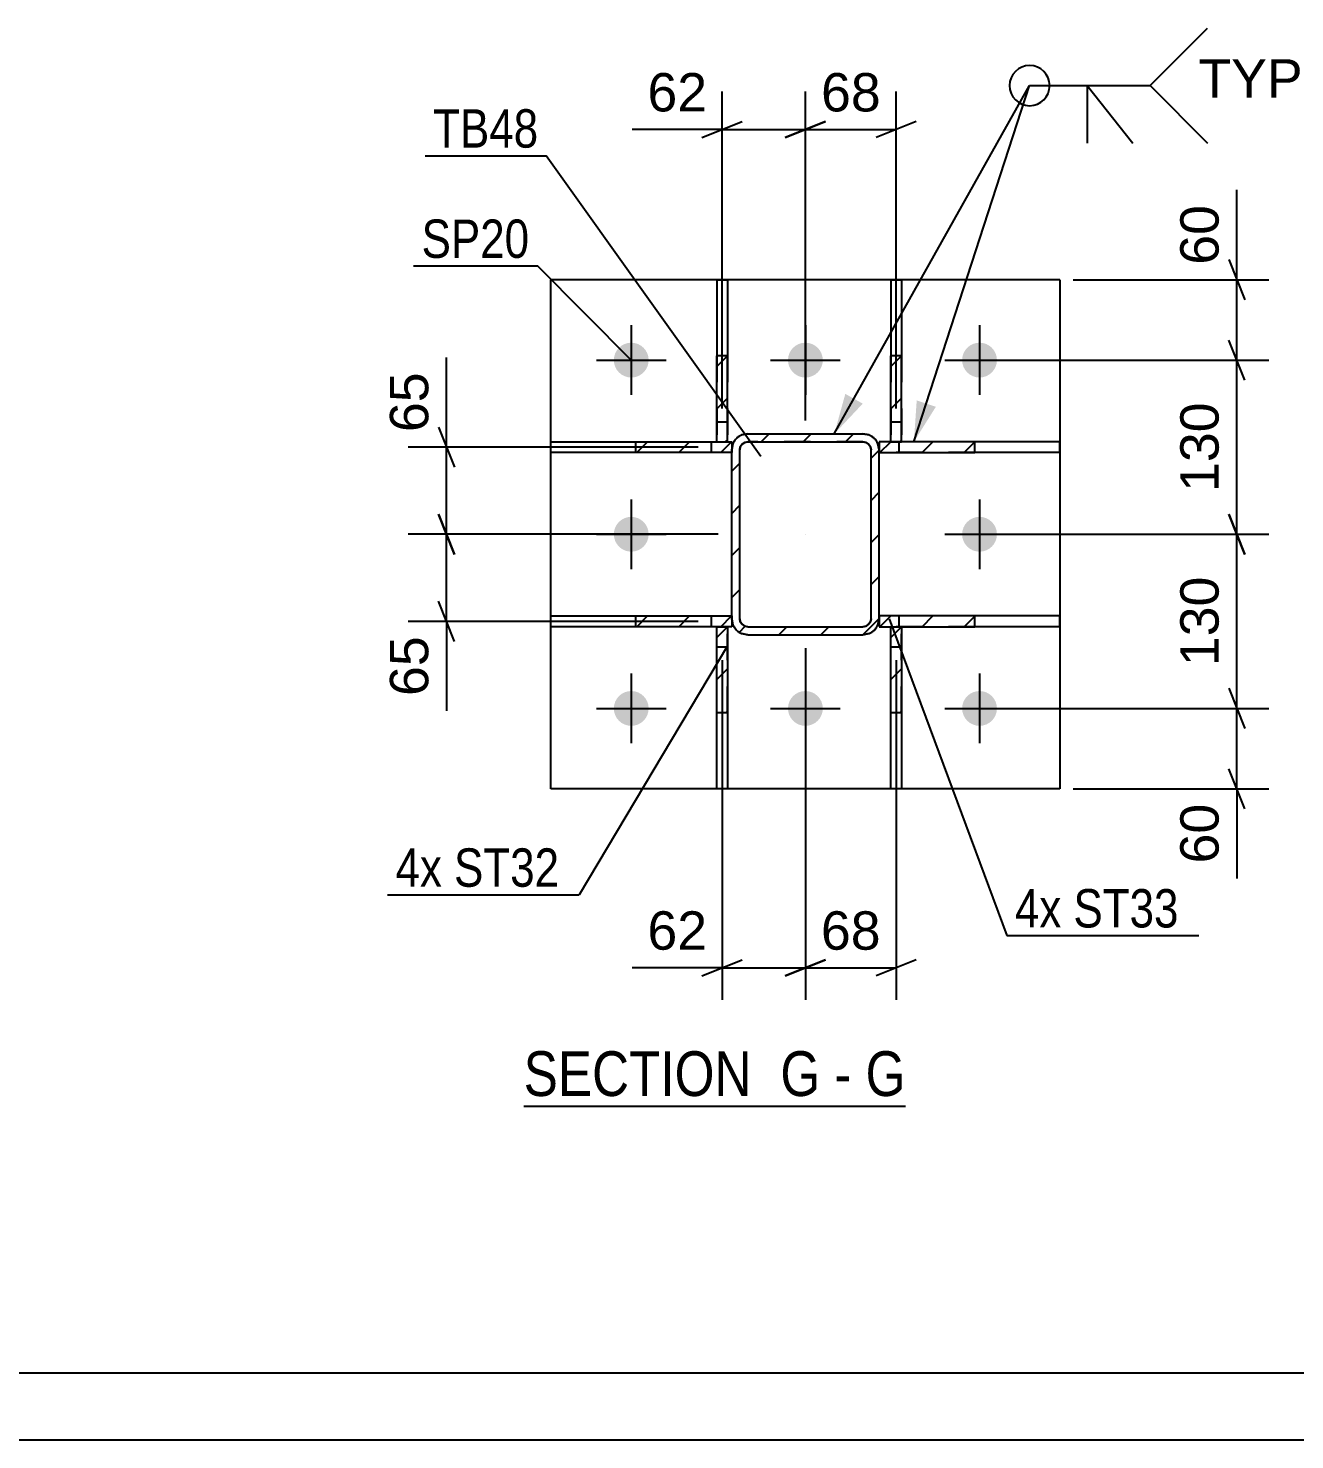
# Model space of a CAD drawing. Header units: millimetres. Extents: x 0 to 841, y 0 to 594.
# Drawn here: x 284.8 to 379.3, y 0 to 105.4 of the extents above; entities that cross this region are included whole.
import ezdxf

# ---------------------------------------------------------------- set-up
doc = ezdxf.new("R2010")
doc.units = ezdxf.units.MM
doc.linetypes.add('DXK_LINE_DOT2', pattern=[3.9198, 1.9599, -1.9599])
doc.linetypes.add('DXK_LINE_DOT3', pattern=[5.9187, 2.979, -0.9799, 0.9799, -0.9799])
doc.styles.add('Arial', font='arial.ttf', dxfattribs={"height": 0.2})
doc.styles.add('Arial Narrow', font='ARIALN.TTF', dxfattribs={"height": 0.2})

# ---------------------------------------------------------------- blocks, each defined once
blk = doc.blocks.new('Unknown-203724102-18 - 6393')
at = {"color": 6, "linetype": 'Continuous'}
blk.add_line((321.78, 24.91), (350.28, 24.91), dxfattribs=at)
at = {"color": 0, "linetype": 'Continuous'}
for points in [[(339.89, 25.66), (339.89, 29.16), (321.78, 29.16), (321.78, 25.66)], [(343.92, 25.66), (343.92, 29.16), (340.94, 29.16), (340.94, 25.66)], [(346.25, 25.66), (346.25, 29.16), (344.97, 29.16), (344.97, 25.66)], [(350.28, 25.66), (350.28, 29.16), (347.3, 29.16), (347.3, 25.66)]]:
    blk.add_wipeout(points, dxfattribs=at)
at = {"color": 7, "linetype": 'Continuous', "style": 'Arial Narrow'}
for s, p in [('SECTION ', (321.78, 25.66)), ('G', (340.94, 25.66)), ('G', (347.3, 25.66)), ('-', (344.97, 25.66))]:
    blk.add_text(s, height=3.34, dxfattribs=at).set_placement(p)
blk = doc.blocks.new('Unknown-203724102-1113')
at = {"color": 5, "linetype": 'Continuous'}
for p, q in [((5, 5), (836, 5)), ((0, 0), (841, 0))]:
    blk.add_line(p, q, dxfattribs=at)
blk = doc.blocks.new('Part-203724102-6461 - 6393')
at = {"linetype": 'Continuous'}
h = blk.add_hatch(dxfattribs=at)
h.set_pattern_fill('', scale=0.7, style=0, pattern_type=0)
h.set_pattern_definition([(45, (355.464, 61.4922), (-1.57154, 1.57154), [])])
h.paths.add_polyline_path([(355.46, 60.69), (355.46, 61.49), (348.31, 61.49), (348.31, 60.69)])
at = {"color": 7, "linetype": 'DXK_LINE_DOT2'}
for p, q in [((355.46, 61.49), (348.31, 61.49)), ((348.31, 61.49), (348.31, 60.69)), ((349.81, 60.69), (349.81, 61.49)), ((355.46, 60.69), (348.31, 60.69))]:
    blk.add_line(p, q, dxfattribs=at)
at = {"color": 2, "linetype": 'Continuous'}
for p, q in [((355.46, 61.49), (348.31, 61.49)), ((348.31, 61.49), (348.31, 60.69)), ((361.81, 61.49), (355.46, 61.49)), ((355.46, 60.69), (355.46, 61.49)), ((361.81, 60.69), (361.81, 61.49)), ((348.31, 60.69), (355.46, 60.69)), ((361.81, 60.69), (355.46, 60.69))]:
    blk.add_line(p, q, dxfattribs=at)
blk = doc.blocks.new('Part-203724102-6466 - 6393')
at = {"linetype": 'Continuous'}
h = blk.add_hatch(dxfattribs=at)
h.set_pattern_fill('', scale=0.7, style=0, pattern_type=0)
h.set_pattern_definition([(45, (337.3066, 74.4924), (-1.57154, 1.57154), [])])
h.paths.add_polyline_path([(337.31, 73.69), (337.31, 74.49), (330.15, 74.49), (330.15, 73.69)])
at = {"color": 2, "linetype": 'Continuous'}
for p, q in [((323.81, 73.69), (323.81, 74.49)), ((323.81, 74.49), (330.15, 74.49)), ((330.15, 74.49), (337.31, 74.49)), ((330.15, 73.69), (330.15, 74.49)), ((337.31, 74.49), (337.31, 73.69)), ((330.15, 73.69), (323.81, 73.69)), ((337.31, 73.69), (330.15, 73.69))]:
    blk.add_line(p, q, dxfattribs=at)
at = {"color": 7, "linetype": 'DXK_LINE_DOT2'}
for p, q in [((330.15, 74.49), (337.31, 74.49)), ((335.81, 73.69), (335.81, 74.49)), ((337.31, 74.49), (337.31, 73.69)), ((337.31, 73.69), (330.15, 73.69))]:
    blk.add_line(p, q, dxfattribs=at)
blk = doc.blocks.new('Part-203724102-6471 - 6393')
at = {"linetype": 'Continuous'}
h = blk.add_hatch(dxfattribs=at)
h.set_pattern_fill('', scale=0.7, style=0, pattern_type=0)
h.set_pattern_definition([(45, (337.3066, 61.4924), (-1.57154, 1.57154), [])])
h.paths.add_polyline_path([(337.31, 60.69), (337.31, 61.49), (330.15, 61.49), (330.15, 60.69)])
at = {"color": 2, "linetype": 'Continuous'}
for p, q in [((323.81, 60.69), (323.81, 61.49)), ((323.81, 61.49), (330.15, 61.49)), ((330.15, 61.49), (337.31, 61.49)), ((330.15, 60.69), (330.15, 61.49)), ((337.31, 61.49), (337.31, 60.69)), ((330.15, 60.69), (323.81, 60.69)), ((337.31, 60.69), (330.15, 60.69))]:
    blk.add_line(p, q, dxfattribs=at)
at = {"color": 7, "linetype": 'DXK_LINE_DOT2'}
for p, q in [((330.15, 61.49), (337.31, 61.49)), ((335.81, 60.69), (335.81, 61.49)), ((337.31, 61.49), (337.31, 60.69)), ((337.31, 60.69), (330.15, 60.69))]:
    blk.add_line(p, q, dxfattribs=at)
blk = doc.blocks.new('Part-203724102-6535 - 6393')
at = {"linetype": 'Continuous'}
h = blk.add_hatch(dxfattribs=at)
h.set_pattern_fill('', scale=0.7, style=0, pattern_type=0)
h.set_pattern_definition([(45, (349.9904, 60.6818), (-1.57154, 1.57154), [])])
h.paths.add_polyline_path([(349.99, 54.27), (349.99, 60.68), (349.19, 60.68), (349.19, 54.27)])
at = {"color": 7, "linetype": 'DXK_LINE_DOT2'}
for p, q in [((349.19, 54.27), (349.19, 60.68)), ((349.19, 60.68), (349.99, 60.68)), ((349.99, 54.27), (349.99, 60.68)), ((349.19, 59.18), (349.99, 59.18))]:
    blk.add_line(p, q, dxfattribs=at)
at = {"color": 2, "linetype": 'Continuous'}
for p, q in [((349.19, 54.27), (349.19, 60.68)), ((349.19, 60.68), (349.99, 60.68)), ((349.99, 60.68), (349.99, 54.27)), ((349.19, 48.59), (349.19, 54.27)), ((349.99, 54.27), (349.19, 54.27)), ((349.99, 54.27), (349.99, 48.59)), ((349.99, 48.59), (349.19, 48.59))]:
    blk.add_line(p, q, dxfattribs=at)
blk = doc.blocks.new('Part-203724102-6518 - 6393')
at = {"linetype": 'Continuous'}
h = blk.add_hatch(dxfattribs=at)
h.set_pattern_fill('', scale=0.7, style=0, pattern_type=0)
h.set_pattern_definition([(45, (355.464, 74.4922), (-1.57154, 1.57154), [])])
h.paths.add_polyline_path([(355.46, 73.69), (355.46, 74.49), (348.31, 74.49), (348.31, 73.69)])
at = {"color": 7, "linetype": 'DXK_LINE_DOT2'}
for p, q in [((355.46, 74.49), (348.31, 74.49)), ((348.31, 74.49), (348.31, 73.69)), ((349.81, 73.69), (349.81, 74.49)), ((355.46, 73.69), (348.31, 73.69))]:
    blk.add_line(p, q, dxfattribs=at)
at = {"color": 2, "linetype": 'Continuous'}
for p, q in [((355.46, 74.49), (348.31, 74.49)), ((348.31, 74.49), (348.31, 73.69)), ((361.81, 74.49), (355.46, 74.49)), ((355.46, 73.69), (355.46, 74.49)), ((361.81, 73.69), (361.81, 74.49)), ((348.31, 73.69), (355.46, 73.69)), ((361.81, 73.69), (355.46, 73.69))]:
    blk.add_line(p, q, dxfattribs=at)
blk = doc.blocks.new('Part-203724102-6486 - 6393')
at = {"linetype": 'Continuous'}
h = blk.add_hatch(dxfattribs=at)
h.set_pattern_fill('', scale=0.7, style=0, pattern_type=0)
h.set_pattern_definition([(45, (336.9915, 80.9026), (-1.57154, 1.57154), [])])
h.paths.add_polyline_path([(336.99, 74.48), (336.99, 80.9), (336.19, 80.9), (336.19, 74.48)])
at = {"color": 2, "linetype": 'Continuous'}
for p, q in [((336.19, 86.59), (336.19, 80.9)), ((336.19, 86.59), (336.99, 86.59)), ((336.99, 86.59), (336.99, 80.9)), ((336.19, 74.48), (336.19, 80.9)), ((336.99, 80.9), (336.19, 80.9)), ((336.99, 74.48), (336.99, 80.9)), ((336.19, 74.48), (336.99, 74.48))]:
    blk.add_line(p, q, dxfattribs=at)
at = {"color": 7, "linetype": 'DXK_LINE_DOT2'}
for p, q in [((336.19, 80.9), (336.19, 74.48)), ((336.99, 80.9), (336.99, 74.48)), ((336.19, 75.98), (336.99, 75.98)), ((336.19, 74.48), (336.99, 74.48))]:
    blk.add_line(p, q, dxfattribs=at)
blk = doc.blocks.new('Part-203724102-6491 - 6393')
at = {"linetype": 'Continuous'}
h = blk.add_hatch(dxfattribs=at)
h.set_pattern_fill('', scale=0.7, style=0, pattern_type=0)
h.set_pattern_definition([(45, (349.991, 80.9026), (-1.57154, 1.57154), [])])
h.paths.add_polyline_path([(349.99, 74.48), (349.99, 80.9), (349.19, 80.9), (349.19, 74.48)])
at = {"color": 2, "linetype": 'Continuous'}
for p, q in [((349.19, 86.59), (349.19, 80.9)), ((349.19, 86.59), (349.99, 86.59)), ((349.99, 86.59), (349.99, 80.9)), ((349.19, 74.48), (349.19, 80.9)), ((349.99, 80.9), (349.19, 80.9)), ((349.99, 74.48), (349.99, 80.9)), ((349.19, 74.48), (349.99, 74.48))]:
    blk.add_line(p, q, dxfattribs=at)
at = {"color": 7, "linetype": 'DXK_LINE_DOT2'}
for p, q in [((349.19, 80.9), (349.19, 74.48)), ((349.99, 80.9), (349.99, 74.48)), ((349.19, 75.98), (349.99, 75.98)), ((349.19, 74.48), (349.99, 74.48))]:
    blk.add_line(p, q, dxfattribs=at)
blk = doc.blocks.new('Part-203724102-6496 - 6393')
at = {"linetype": 'Continuous'}
h = blk.add_hatch(dxfattribs=at)
h.set_pattern_fill('', scale=0.7, style=0, pattern_type=0)
h.set_pattern_definition([(45, (336.991, 60.6818), (-1.57154, 1.57154), [])])
h.paths.add_polyline_path([(336.99, 54.27), (336.99, 60.68), (336.19, 60.68), (336.19, 54.27)])
at = {"color": 7, "linetype": 'DXK_LINE_DOT2'}
for p, q in [((336.19, 54.27), (336.19, 60.68)), ((336.19, 60.68), (336.99, 60.68)), ((336.99, 54.27), (336.99, 60.68)), ((336.19, 59.18), (336.99, 59.18))]:
    blk.add_line(p, q, dxfattribs=at)
at = {"color": 2, "linetype": 'Continuous'}
for p, q in [((336.19, 54.27), (336.19, 60.68)), ((336.19, 60.68), (336.99, 60.68)), ((336.99, 60.68), (336.99, 54.27)), ((336.19, 48.59), (336.19, 54.27)), ((336.99, 54.27), (336.19, 54.27)), ((336.99, 54.27), (336.99, 48.59)), ((336.99, 48.59), (336.19, 48.59))]:
    blk.add_line(p, q, dxfattribs=at)
blk = doc.blocks.new('Part-203724102-6540 - 6393')
at = {"linetype": 'Continuous'}
h = blk.add_hatch(dxfattribs=at)
h.set_pattern_fill('', scale=0.7, style=0, pattern_type=0)
h.set_pattern_definition([(45, (348.3066, 61.2896), (-1.57154, 1.57154), [])])
h.paths.add_polyline_path([(348.22, 60.83), (348.31, 61.29), (348.31, 73.89), (348.22, 74.35), (347.96, 74.74), (347.57, 75), (347.11, 75.09), (338.51, 75.09), (338.05, 75), (337.66, 74.74), (337.4, 74.35), (337.31, 73.89), (337.31, 61.29), (337.4, 60.83), (337.66, 60.44), (338.05, 60.18), (338.51, 60.09), (347.11, 60.09), (347.57, 60.18), (347.96, 60.44)])
h.paths.add_polyline_path([(347.34, 60.74), (347.11, 60.69), (338.51, 60.69), (338.28, 60.74), (338.08, 60.87), (337.95, 61.06), (337.91, 61.29), (337.91, 73.89), (337.95, 74.12), (338.08, 74.31), (338.28, 74.44), (338.51, 74.49), (347.11, 74.49), (347.34, 74.44), (347.53, 74.31), (347.66, 74.12), (347.71, 73.89), (347.71, 61.29), (347.66, 61.06), (347.53, 60.87)])
at = {"color": 7, "linetype": 'DXK_LINE_DOT2'}
for p, q in [((338.05, 75), (338.51, 75.09)), ((338.51, 75.09), (347.11, 75.09)), ((347.11, 75.09), (347.57, 75)), ((337.31, 73.89), (337.4, 74.35)), ((337.31, 61.29), (337.31, 73.89)), ((337.95, 74.12), (337.91, 73.89)), ((337.91, 61.29), (337.91, 73.89)), ((338.08, 74.31), (337.95, 74.12)), ((338.28, 74.44), (338.08, 74.31)), ((338.51, 74.49), (338.28, 74.44)), ((347.11, 74.49), (338.51, 74.49)), ((347.34, 74.44), (347.11, 74.49)), ((347.53, 74.31), (347.34, 74.44)), ((347.66, 74.12), (347.53, 74.31)), ((347.71, 73.89), (347.66, 74.12)), ((347.71, 61.29), (347.71, 73.89)), ((348.22, 74.35), (348.31, 73.89)), ((348.31, 61.29), (348.31, 73.89)), ((337.4, 60.83), (337.31, 61.29)), ((337.91, 61.29), (337.95, 61.06)), ((347.66, 61.06), (347.71, 61.29)), ((348.31, 61.29), (348.22, 60.83)), ((337.95, 61.06), (338.08, 60.87)), ((338.51, 60.09), (338.05, 60.18)), ((338.08, 60.87), (338.28, 60.74)), ((338.28, 60.74), (338.51, 60.69)), ((338.51, 60.69), (347.11, 60.69)), ((338.51, 60.09), (347.11, 60.09)), ((347.11, 60.69), (347.34, 60.74)), ((347.57, 60.18), (347.11, 60.09)), ((347.34, 60.74), (347.53, 60.87)), ((347.53, 60.87), (347.66, 61.06))]:
    blk.add_line(p, q, dxfattribs=at)
at = {"color": 2, "linetype": 'Continuous'}
for p, q in [((338.51, 75.09), (338.05, 75)), ((338.51, 75.09), (347.11, 75.09)), ((347.57, 75), (347.11, 75.09)), ((337.4, 74.35), (337.31, 73.89)), ((337.31, 61.29), (337.31, 73.89)), ((337.91, 73.89), (337.95, 74.12)), ((337.91, 61.29), (337.91, 73.89)), ((337.95, 74.12), (338.08, 74.31)), ((338.08, 74.31), (338.28, 74.44)), ((338.28, 74.44), (338.51, 74.49)), ((338.51, 74.49), (347.11, 74.49)), ((347.11, 74.49), (347.34, 74.44)), ((347.34, 74.44), (347.53, 74.31)), ((347.53, 74.31), (347.66, 74.12)), ((347.66, 74.12), (347.71, 73.89)), ((347.71, 61.29), (347.71, 73.89)), ((348.31, 73.89), (348.22, 74.35)), ((348.31, 61.29), (348.31, 73.89)), ((337.31, 61.29), (337.4, 60.83)), ((337.95, 61.06), (337.91, 61.29)), ((347.71, 61.29), (347.66, 61.06)), ((348.22, 60.83), (348.31, 61.29)), ((338.08, 60.87), (337.95, 61.06)), ((338.05, 60.18), (338.51, 60.09)), ((338.28, 60.74), (338.08, 60.87)), ((338.51, 60.69), (338.28, 60.74)), ((338.51, 60.69), (347.11, 60.69)), ((338.51, 60.09), (347.11, 60.09)), ((347.34, 60.74), (347.11, 60.69)), ((347.11, 60.09), (347.57, 60.18)), ((347.53, 60.87), (347.34, 60.74)), ((347.66, 61.06), (347.53, 60.87))]:
    blk.add_line(p, q, dxfattribs=at)
at = {"color": 7, "linetype": 'DXK_LINE_DOT3'}
blk.add_line((342.81, 67.59), (342.81, 67.59), dxfattribs=at)
at = {"color": 7, "linetype": 'DXK_LINE_DOT2'}
for centre, start, end in [((338.51, 73.89), 112.5, 157.5), ((347.11, 73.89), 22.5, 67.5), ((338.51, 61.29), 202.5, 247.5), ((347.11, 61.29), 292.5, 337.5)]:
    blk.add_arc(centre, 1.2, start, end, dxfattribs=at)
at = {"color": 2, "linetype": 'Continuous'}
for centre, start, end in [((338.51, 73.89), 112.5, 157.5), ((347.11, 73.89), 22.5, 67.5), ((338.51, 61.29), 202.5, 247.5), ((347.11, 61.29), 292.5, 337.5)]:
    blk.add_arc(centre, 1.2, start, end, dxfattribs=at)
blk = doc.blocks.new('Part-203724102-6556 - 6393')
at = {"color": 2, "linetype": 'Continuous'}
for p, q in [((361.81, 86.59), (323.81, 86.59)), ((323.81, 48.59), (323.81, 86.59)), ((361.81, 86.59), (361.81, 48.59)), ((361.81, 48.59), (323.81, 48.59))]:
    blk.add_line(p, q, dxfattribs=at)
blk = doc.blocks.new('Bolt-203724102-6612 - 6393')
at = {"linetype": 'Continuous'}
for points in [[(331.11, 80.59, -1), (328.51, 80.59, -1)], [(344.11, 80.59, -1), (341.51, 80.59, -1)], [(357.11, 80.59, -1), (354.51, 80.59, -1)], [(331.11, 67.59, -1), (328.51, 67.59, -1)], [(357.11, 67.59, -1), (354.51, 67.59, -1)], [(331.11, 54.59, -1), (328.51, 54.59, -1)], [(344.11, 54.59, -1), (341.51, 54.59, -1)], [(357.11, 54.59, -1), (354.51, 54.59, -1)]]:
    blk.add_hatch(color=1, dxfattribs=at).paths.add_polyline_path(points)
at = {"color": 1, "linetype": 'Continuous'}
for p, q in [((329.81, 83.19), (329.81, 77.99)), ((342.81, 83.19), (342.81, 77.99)), ((355.81, 83.19), (355.81, 77.99)), ((327.21, 80.59), (332.41, 80.59)), ((340.21, 80.59), (345.41, 80.59)), ((353.21, 80.59), (358.41, 80.59)), ((329.81, 70.19), (329.81, 64.99)), ((355.81, 70.19), (355.81, 64.99)), ((327.21, 67.59), (332.41, 67.59)), ((353.21, 67.59), (358.41, 67.59)), ((329.81, 57.19), (329.81, 51.99)), ((342.81, 57.19), (342.81, 51.99)), ((355.81, 57.19), (355.81, 51.99)), ((327.21, 54.59), (332.41, 54.59)), ((340.21, 54.59), (345.41, 54.59)), ((353.21, 54.59), (358.41, 54.59))]:
    blk.add_line(p, q, dxfattribs=at)
blk = doc.blocks.new('StraightDimension-203724102-6667 - 6393')
at = {"color": 7, "linetype": 'Continuous'}
for p, q in [((375.01, 86.59), (375.01, 93.29)), ((375.01, 86.59), (375.01, 93.29)), ((374.41, 88.09), (375.61, 85.09)), ((362.81, 86.59), (377.41, 86.59)), ((375.01, 80.59), (375.01, 86.59)), ((375.61, 79.09), (374.41, 82.09)), ((356.81, 80.59), (377.41, 80.59))]:
    blk.add_line(p, q, dxfattribs=at)
at = {"color": 0}
blk.add_wipeout([(374.26, 92.76), (370.06, 92.76), (370.06, 87.11), (374.26, 87.11)], dxfattribs=at)
at = {"color": 3, "style": 'Arial'}
blk.add_text('60', height=2.865, rotation=90.0002, dxfattribs=at).set_placement((373.66, 87.71))
blk = doc.blocks.new('StraightDimension-203724102-6697 - 6393')
at = {"color": 7, "linetype": 'Continuous'}
for p, q in [((336.59, 76.98), (336.59, 100.65)), ((342.81, 76.09), (342.81, 100.65)), ((335.09, 97.2), (338.09, 98.4)), ((344.31, 98.4), (341.31, 97.2)), ((336.59, 97.8), (329.89, 97.8)), ((336.59, 97.8), (329.89, 97.8)), ((336.59, 97.8), (342.81, 97.8))]:
    blk.add_line(p, q, dxfattribs=at)
at = {"color": 0}
blk.add_wipeout([(336.07, 98.55), (336.07, 102.75), (330.42, 102.75), (330.42, 98.55)], dxfattribs=at)
at = {"color": 3, "style": 'Arial'}
blk.add_text('62', height=2.865, dxfattribs=at).set_placement((331.02, 99.15))
blk = doc.blocks.new('StraightDimension-203724102-6649 - 6393')
at = {"color": 7, "linetype": 'Continuous'}
for p, q in [((315.41, 69.09), (316.61, 66.09)), ((336.31, 67.59), (313.16, 67.59)), ((316.01, 61.09), (316.01, 67.59)), ((316.61, 59.59), (315.41, 62.59)), ((334.81, 61.09), (313.16, 61.09)), ((316.01, 61.09), (316.01, 54.4)), ((316.01, 61.09), (316.01, 54.4))]:
    blk.add_line(p, q, dxfattribs=at)
at = {"color": 0}
blk.add_wipeout([(315.26, 60.57), (311.06, 60.57), (311.06, 54.92), (315.26, 54.92)], dxfattribs=at)
at = {"color": 3, "style": 'Arial'}
blk.add_text('65', height=2.865, rotation=90.0002, dxfattribs=at).set_placement((314.66, 55.52))
blk = doc.blocks.new('StraightDimension-203724102-6643 - 6393')
at = {"color": 7, "linetype": 'Continuous'}
for p, q in [((342.81, 59.09), (342.81, 32.83)), ((349.59, 58.18), (349.59, 32.83)), ((341.31, 34.63), (344.31, 35.83)), ((351.09, 35.83), (348.09, 34.63)), ((342.81, 35.23), (349.59, 35.23))]:
    blk.add_line(p, q, dxfattribs=at)
at = {"color": 0}
blk.add_wipeout([(349.02, 35.98), (349.02, 40.18), (343.37, 40.18), (343.37, 35.98)], dxfattribs=at)
at = {"color": 3, "style": 'Arial'}
blk.add_text('68', height=2.865, dxfattribs=at).set_placement((343.97, 36.58))
blk = doc.blocks.new('StraightDimension-203724102-6637 - 6393')
at = {"color": 7, "linetype": 'Continuous'}
for p, q in [((342.81, 59.09), (342.81, 32.83)), ((336.59, 58.18), (336.59, 32.83)), ((335.09, 34.63), (338.09, 35.83)), ((344.31, 35.83), (341.31, 34.63)), ((336.59, 35.23), (329.89, 35.23)), ((336.59, 35.23), (329.89, 35.23)), ((336.59, 35.23), (342.81, 35.23))]:
    blk.add_line(p, q, dxfattribs=at)
at = {"color": 0}
blk.add_wipeout([(336.07, 35.98), (336.07, 40.18), (330.42, 40.18), (330.42, 35.98)], dxfattribs=at)
at = {"color": 3, "style": 'Arial'}
blk.add_text('62', height=2.865, dxfattribs=at).set_placement((331.02, 36.58))
blk = doc.blocks.new('StraightDimension-203724102-6656 - 6393')
at = {"color": 7, "linetype": 'Continuous'}
for p, q in [((316.01, 74.09), (316.01, 80.79)), ((316.01, 74.09), (316.01, 80.79)), ((315.41, 75.59), (316.61, 72.59)), ((334.81, 74.09), (313.16, 74.09)), ((316.01, 67.59), (316.01, 74.09)), ((316.61, 66.09), (315.41, 69.09)), ((336.31, 67.59), (313.16, 67.59))]:
    blk.add_line(p, q, dxfattribs=at)
at = {"color": 0}
blk.add_wipeout([(315.26, 80.26), (311.06, 80.26), (311.06, 74.62), (315.26, 74.62)], dxfattribs=at)
at = {"color": 3, "style": 'Arial'}
blk.add_text('65', height=2.865, rotation=90.0002, dxfattribs=at).set_placement((314.66, 75.22))
blk = doc.blocks.new('StraightDimension-203724102-6677 - 6393')
at = {"color": 7, "linetype": 'Continuous'}
for p, q in [((374.41, 56.09), (375.61, 53.09)), ((356.81, 54.59), (377.41, 54.59)), ((375.01, 48.59), (375.01, 54.59)), ((375.61, 47.09), (374.41, 50.09)), ((362.81, 48.59), (377.41, 48.59)), ((375.01, 48.59), (375.01, 41.89)), ((375.01, 48.59), (375.01, 41.89))]:
    blk.add_line(p, q, dxfattribs=at)
at = {"color": 0}
blk.add_wipeout([(374.26, 48.06), (370.06, 48.06), (370.06, 42.42), (374.26, 42.42)], dxfattribs=at)
at = {"color": 3, "style": 'Arial'}
blk.add_text('60', height=2.865, rotation=90.0002, dxfattribs=at).set_placement((373.66, 43.02))
blk = doc.blocks.new('StraightDimension-203724102-6688 - 6393')
at = {"color": 7, "linetype": 'Continuous'}
for p, q in [((342.81, 76.09), (342.81, 100.65)), ((349.59, 76.98), (349.59, 100.65)), ((341.31, 97.2), (344.31, 98.4)), ((351.09, 98.4), (348.09, 97.2)), ((342.81, 97.8), (349.59, 97.8))]:
    blk.add_line(p, q, dxfattribs=at)
at = {"color": 0}
blk.add_wipeout([(349.02, 98.55), (349.02, 102.75), (343.38, 102.75), (343.38, 98.55)], dxfattribs=at)
at = {"color": 3, "style": 'Arial'}
blk.add_text('68', height=2.865, dxfattribs=at).set_placement((343.98, 99.15))
blk = doc.blocks.new('StraightDimension-203724102-13016 - 6393')
at = {"color": 7, "linetype": 'Continuous'}
for p, q in [((375.61, 66.09), (374.41, 69.09)), ((356.81, 67.59), (377.41, 67.59)), ((375.01, 54.59), (375.01, 67.59)), ((374.41, 56.09), (375.61, 53.09)), ((356.81, 54.59), (377.41, 54.59))]:
    blk.add_line(p, q, dxfattribs=at)
at = {"color": 0}
blk.add_wipeout([(374.26, 65.03), (370.06, 65.03), (370.06, 57.15), (374.26, 57.15)], dxfattribs=at)
at = {"color": 3, "style": 'Arial'}
blk.add_text('130', height=2.865, rotation=90.0002, dxfattribs=at).set_placement((373.66, 57.75))
blk = doc.blocks.new('StraightDimension-203724102-13018 - 6393')
at = {"color": 7, "linetype": 'Continuous'}
for p, q in [((375.61, 79.09), (374.41, 82.09)), ((356.81, 80.59), (377.41, 80.59)), ((375.01, 67.59), (375.01, 80.59)), ((374.41, 69.09), (375.61, 66.09)), ((356.81, 67.59), (377.41, 67.59))]:
    blk.add_line(p, q, dxfattribs=at)
at = {"color": 0}
blk.add_wipeout([(374.26, 78.03), (370.06, 78.03), (370.06, 70.15), (374.26, 70.15)], dxfattribs=at)
at = {"color": 3, "style": 'Arial'}
blk.add_text('130', height=2.865, rotation=90.0002, dxfattribs=at).set_placement((373.66, 70.75))
blk = doc.blocks.new('Mark-203724102-6536 - 6393')
at = {"color": 30, "linetype": 'Continuous'}
for p in [(314.42, 95.85), (339.49, 73.39)]:
    blk.add_line(p, (323.47, 95.85), dxfattribs=at)
at = {"color": 0}
blk.add_wipeout([(322.87, 96.45), (322.87, 99.45), (315.02, 99.45), (315.02, 96.45)], dxfattribs=at)
blk.add_wipeout([(322.87, 96.45), (322.87, 99.45), (315.02, 99.45), (315.02, 96.45)], dxfattribs=at)
at = {"color": 3, "style": 'Arial Narrow'}
blk.add_text('TB48', height=2.863, dxfattribs=at).set_placement((315.02, 96.45))
blk = doc.blocks.new('Mark-203724102-6552 - 6393')
at = {"color": 30, "linetype": 'Continuous'}
for p in [(313.56, 87.62), (329.88, 80.52)]:
    blk.add_line(p, (322.8, 87.62), dxfattribs=at)
at = {"color": 0}
blk.add_wipeout([(322.2, 88.22), (322.2, 91.22), (314.16, 91.22), (314.16, 88.22)], dxfattribs=at)
blk.add_wipeout([(322.2, 88.22), (322.2, 91.22), (314.16, 91.22), (314.16, 88.22)], dxfattribs=at)
at = {"color": 3, "style": 'Arial Narrow'}
blk.add_text('SP20', height=2.863, dxfattribs=at).set_placement((314.16, 88.22))
blk = doc.blocks.new('WeldMark-203724102-6706 - 6393')
at = {"linetype": 'Continuous'}
for points in [[(347.09, 77.34), (344.97, 75.09), (345.79, 78.07)], [(352.55, 77.11), (350.91, 74.49), (351.12, 77.58)]]:
    blk.add_hatch(color=30, dxfattribs=at).paths.add_polyline_path(points)
at = {"color": 30, "linetype": 'Continuous'}
for p, q in [((344.97, 75.09), (359.55, 101.08)), ((350.91, 74.49), (359.55, 101.08)), ((359.55, 101.08), (368.55, 101.08))]:
    blk.add_line(p, q, dxfattribs=at)
at = {"color": 3, "linetype": 'Continuous'}
for q in [(367.26, 96.79), (363.84, 96.79)]:
    blk.add_line((363.84, 101.08), q, dxfattribs=at)
for start, end in [(90, 270), (270, 90)]:
    blk.add_arc((359.55, 101.08), 1.5, start, end, dxfattribs=at)
at = {"color": 0, "linetype": 'Continuous'}
blk.add_wipeout([(379.93, 100.18), (379.93, 103.18), (372.15, 103.18), (372.15, 100.18)], dxfattribs=at)
blk.add_wipeout([(379.93, 100.18), (379.93, 103.18), (372.15, 103.18), (372.15, 100.18)], dxfattribs=at)
at = {"color": 3, "linetype": 'Continuous'}
for q in [(372.84, 105.36), (372.84, 96.79)]:
    blk.add_line((368.55, 101.08), q, dxfattribs=at)
at = {"color": 3, "linetype": 'Continuous', "style": 'Arial'}
blk.add_text('TYP', height=2.865, dxfattribs=at).set_placement((372.15, 100.18))
blk = doc.blocks.new('MarkSet-203724102-6760 - 6393')
at = {"color": 30, "linetype": 'Continuous'}
for p, q in [((349.06, 61.29), (357.85, 37.64)), ((357.85, 37.64), (372.18, 37.64))]:
    blk.add_line(p, q, dxfattribs=at)
at = {"color": 0}
for points in [[(361.92, 38.24), (361.92, 41.24), (358.45, 41.24), (358.45, 38.24)], [(370.68, 38.24), (370.68, 41.24), (362.82, 41.24), (362.82, 38.24)]]:
    blk.add_wipeout(points, dxfattribs=at)
for points in [[(361.92, 38.24), (361.92, 41.24), (358.45, 41.24), (358.45, 38.24)], [(370.68, 38.24), (370.68, 41.24), (362.82, 41.24), (362.82, 38.24)]]:
    blk.add_wipeout(points, dxfattribs=at)
at = {"color": 3, "style": 'Arial Narrow'}
for s, p in [('4x', (358.45, 38.24)), ('ST33', (362.82, 38.24))]:
    blk.add_text(s, height=2.863, dxfattribs=at).set_placement(p)
blk = doc.blocks.new('MarkSet-203724102-6790 - 6393')
at = {"color": 30, "linetype": 'Continuous'}
for p in [(336.99, 59.26), (311.61, 40.68)]:
    blk.add_line(p, (325.93, 40.68), dxfattribs=at)
at = {"color": 0}
for points in [[(315.68, 41.28), (315.68, 44.28), (312.21, 44.28), (312.21, 41.28)], [(324.43, 41.28), (324.43, 44.28), (316.58, 44.28), (316.58, 41.28)]]:
    blk.add_wipeout(points, dxfattribs=at)
for points in [[(315.68, 41.28), (315.68, 44.28), (312.21, 44.28), (312.21, 41.28)], [(324.43, 41.28), (324.43, 44.28), (316.58, 44.28), (316.58, 41.28)]]:
    blk.add_wipeout(points, dxfattribs=at)
at = {"color": 3, "style": 'Arial Narrow'}
for s, p in [('4x', (312.21, 41.28)), ('ST32', (316.58, 41.28))]:
    blk.add_text(s, height=2.863, dxfattribs=at).set_placement(p)

msp = doc.modelspace()

# ---------------------------------------------------------------- block references
for name in ['Part-203724102-6556 - 6393', 'Part-203724102-6486 - 6393', 'Part-203724102-6491 - 6393', 'Bolt-203724102-6612 - 6393', 'Part-203724102-6540 - 6393', 'Part-203724102-6466 - 6393', 'Part-203724102-6518 - 6393', 'Part-203724102-6471 - 6393', 'Part-203724102-6461 - 6393', 'Part-203724102-6496 - 6393', 'Part-203724102-6535 - 6393', 'Unknown-203724102-18 - 6393']:
    msp.add_blockref(name, (0, 0))

# ---------------------------------------------------------------- next in the draw order: block references
msp.add_blockref('Unknown-203724102-1113', (0, 0))

# ---------------------------------------------------------------- next in the draw order: block references
for name in ['StraightDimension-203724102-6697 - 6393', 'StraightDimension-203724102-6667 - 6393', 'StraightDimension-203724102-6649 - 6393', 'StraightDimension-203724102-6643 - 6393', 'StraightDimension-203724102-6677 - 6393']:
    msp.add_blockref(name, (0, 0))

# ---------------------------------------------------------------- next in the draw order: block references
for name in ['StraightDimension-203724102-6688 - 6393', 'StraightDimension-203724102-6656 - 6393', 'StraightDimension-203724102-13016 - 6393', 'StraightDimension-203724102-6637 - 6393']:
    msp.add_blockref(name, (0, 0))

# ---------------------------------------------------------------- next in the draw order: block references
for name in ['Mark-203724102-6536 - 6393', 'StraightDimension-203724102-13018 - 6393', 'MarkSet-203724102-6760 - 6393', 'MarkSet-203724102-6790 - 6393']:
    msp.add_blockref(name, (0, 0))

# ---------------------------------------------------------------- next in the draw order: block references
for name in ['WeldMark-203724102-6706 - 6393', 'Mark-203724102-6552 - 6393']:
    msp.add_blockref(name, (0, 0))

doc.saveas('drawing.dxf')
